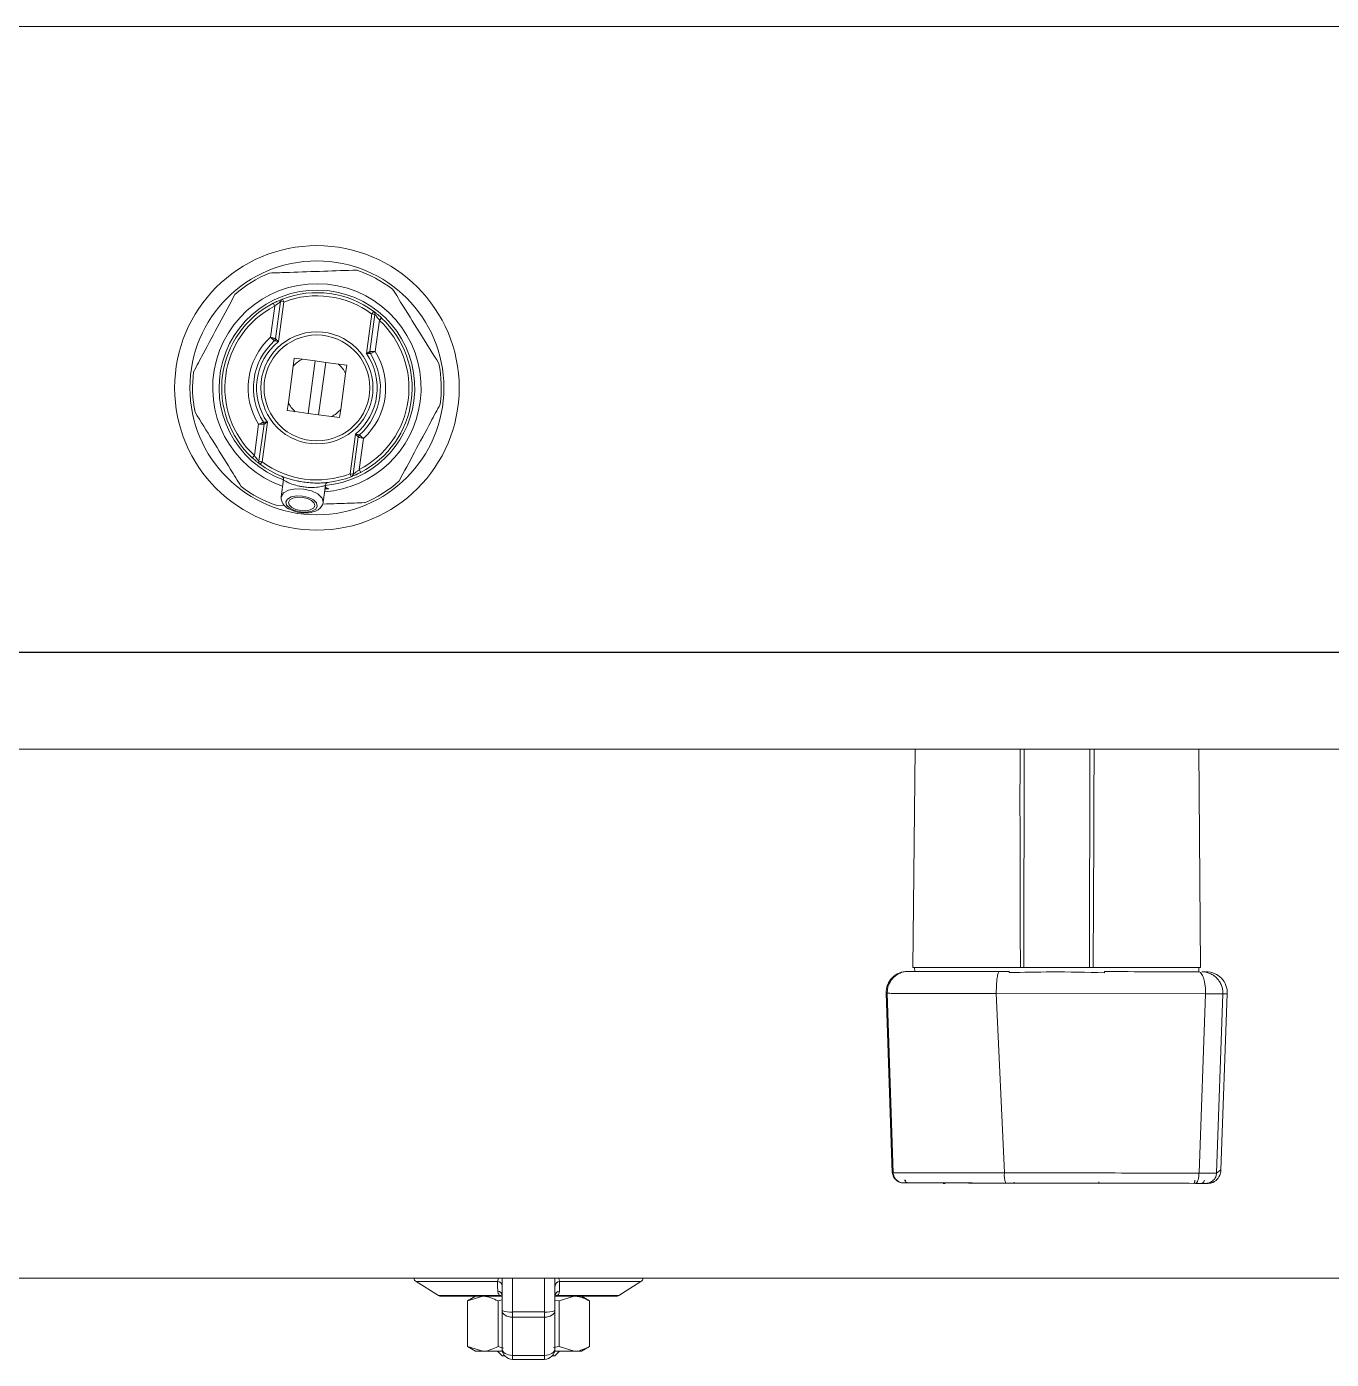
# Model space of a CAD drawing. Header units: millimetres. Extents: x 8699 to 53513, y 60576 to 70289.
# Drawn here: x 9088.3 to 9211.7, y 65835 to 65961 of the extents above; entities that cross this region are included whole.
import ezdxf

# ---------------------------------------------------------------- set-up
doc = ezdxf.new("R2010")
doc.units = ezdxf.units.MM
doc.layers.add('_UT', color=4, linetype='Continuous')

# ---------------------------------------------------------------- blocks, each defined once
blk = doc.blocks.new('R+S 3')
at = {"layer": '_UT', "linetype": 'Continuous', "lineweight": 15}
for p, q in [((65985.51, -164514.38), (65986.29, -164513.93)), ((65986.96, -164513.93), (65986.29, -164513.93)), ((65988.4, -164514.38), (65986.96, -164513.93)), ((65988.83, -164513.93), (65986.96, -164513.93)), ((65988.37, -164513.93), (65988.79, -164513.51)), ((65989.03, -164513.51), (65988.79, -164513.51)), ((65989.79, -164513.54), (65989.79, -164513.17)), ((65989.79, -164513.17), (65992.79, -164513.17)), ((65989.79, -164517.16), (65989.79, -164513.54)), ((65989.79, -164513.54), (65992.79, -164513.54)), ((65992.79, -164513.17), (65992.79, -164513.54)), ((65992.79, -164513.54), (65992.79, -164517.16)), ((65993.79, -164513.51), (65993.54, -164513.51)), ((65995.62, -164513.93), (65993.74, -164513.93)), ((65993.79, -164513.51), (65994.21, -164513.93)), ((65997.06, -164514.38), (65995.62, -164513.93)), ((65996.29, -164513.93), (65995.62, -164513.93)), ((65996.29, -164513.93), (65997.06, -164514.38)), ((65985.51, -164514.38), (65985.51, -164518.69)), ((65988.93, -164514.28), (65988.4, -164514.38)), ((65988.4, -164514.38), (65988.4, -164518.69)), ((65988.79, -164514.17), (65988.79, -164517.79)), ((65994.17, -164514.38), (65993.65, -164514.24)), ((65993.79, -164517.79), (65993.79, -164514.17)), ((65994.17, -164514.38), (65994.17, -164518.69)), ((65997.06, -164514.38), (65997.06, -164518.69)), ((65989.79, -164517.65), (65989.79, -164517.16)), ((65989.79, -164517.16), (65992.79, -164517.16)), ((65989.79, -164517.65), (65992.79, -164517.65)), ((65989.79, -164520.86), (65989.79, -164517.65)), ((65992.79, -164517.16), (65992.79, -164517.65)), ((65992.79, -164517.65), (65992.79, -164520.86)), ((65986.29, -164519.13), (65985.51, -164518.69)), ((65988.4, -164518.69), (65986.96, -164519.13)), ((65988.79, -164518.76), (65988.4, -164518.69)), ((65988.79, -164517.79), (65988.79, -164520.86)), ((65993.79, -164520.86), (65993.79, -164517.79)), ((65994.17, -164518.69), (65993.79, -164518.79)), ((65997.06, -164518.69), (65995.62, -164519.13)), ((65997.06, -164518.69), (65996.29, -164519.13)), ((65980.67, -164520.53), (65982.76, -164519.21)), ((65982.76, -164519.21), (65988.54, -164519.21)), ((65988.74, -164519.13), (65983.03, -164519.13)), ((65993.79, -164519.13), (65993.86, -164519.13)), ((65999.54, -164519.13), (65993.83, -164519.13)), ((65994.03, -164519.21), (65999.81, -164519.21)), ((65999.81, -164519.21), (66001.9, -164520.53)), ((65731.29, -164520.86), (66101.29, -164520.86)), ((65988.36, -164520.53), (65980.67, -164520.53)), ((66001.9, -164520.53), (65994.21, -164520.53)), ((65945.39, -164529.84), (65937.39, -164529.83)), ((65945.39, -164529.84), (65946.13, -164529.84)), ((65946.15, -164529.86), (65946.13, -164529.84)), ((65925.24, -164547.74), (65925.84, -164531.08)), ((65926.26, -164530.78), (65925.67, -164547.74)), ((65925.84, -164531.08), (65926.26, -164530.78)), ((65927.91, -164530.78), (65927.29, -164547.74)), ((65946.31, -164530.8), (65947.08, -164547.77)), ((65957.38, -164547.78), (65956.82, -164530.82)), ((65956.82, -164530.82), (65956.92, -164530.96)), ((65956.92, -164530.81), (65957.49, -164547.78)), ((65925.67, -164547.74), (65925.24, -164547.74)), ((65947.08, -164547.77), (65927.29, -164547.74)), ((65957.49, -164547.78), (65957.38, -164547.78)), ((65927.92, -164570.86), (65927.77, -164550.2)), ((65927.77, -164550.2), (65937.92, -164550.21)), ((65927.92, -164550.2), (65927.93, -164549.81)), ((65936.86, -164549.72), (65936.86, -164549.83)), ((65937.92, -164550.21), (65938.25, -164550.21)), ((65938.22, -164570.86), (65938.25, -164550.21)), ((65938.25, -164550.21), (65944.47, -164550.22)), ((65944.47, -164550.22), (65944.44, -164570.86)), ((65944.47, -164550.22), (65944.8, -164550.22)), ((65944.8, -164550.22), (65954.95, -164550.23)), ((65945.86, -164549.84), (65945.86, -164549.74)), ((65946.79, -164549.84), (65945.86, -164549.84)), ((65954.95, -164550.23), (65954.74, -164570.86)), ((65954.79, -164549.85), (65954.8, -164550.23)), ((65681.29, -164570.86), (66051.29, -164570.86)), ((66010.48, -164595.81), (66010.7, -164594.2)), ((66015.05, -164593.88), (66014.37, -164593.91)), ((66014.66, -164594.72), (66014.45, -164596.34)), ((66007.29, -164597.29), (66007.15, -164597.02)), ((66007.85, -164596.86), (66007.38, -164600.37)), ((66007.64, -164600.63), (66008.15, -164596.9)), ((66007.85, -164596.86), (66008.15, -164596.9)), ((66008.15, -164596.9), (66008.04, -164596.62)), ((66007.29, -164597.29), (66006.89, -164600.23)), ((66016.47, -164598.03), (66015.97, -164601.76)), ((66016.29, -164601.58), (66016.77, -164598.07)), ((66016.65, -164597.79), (66016.47, -164598.03)), ((66016.47, -164598.03), (66016.77, -164598.07)), ((66016.8, -164601.57), (66017.2, -164598.63)), ((66017.2, -164598.63), (66017.4, -164598.41)), ((66008.58, -164606.38), (66009.04, -164602.97)), ((66009.04, -164602.97), (66009.14, -164602.2)), ((66009.14, -164602.2), (66009.92, -164602.3)), ((66009.92, -164602.3), (66011.13, -164602.47)), ((66010.45, -164607.42), (66011.13, -164602.47)), ((66011.13, -164602.47), (66012.12, -164602.6)), ((66012.12, -164602.6), (66011.44, -164607.56)), ((66012.12, -164602.6), (66013.33, -164602.77)), ((66013.33, -164602.77), (66014.1, -164602.87)), ((66014.1, -164602.87), (66013.99, -164603.64)), ((66013.99, -164603.64), (66013.53, -164607.06)), ((66008.47, -164607.15), (66008.58, -164606.38)), ((66009.24, -164607.26), (66008.47, -164607.15)), ((66013.53, -164607.06), (66013.43, -164607.83)), ((66006.28, -164608.45), (66005.8, -164611.96)), ((66006.1, -164612), (66006.61, -164608.27)), ((66010.45, -164607.42), (66009.24, -164607.26)), ((66011.44, -164607.56), (66010.45, -164607.42)), ((66012.66, -164607.72), (66011.44, -164607.56)), ((66013.43, -164607.83), (66012.66, -164607.72)), ((66005.77, -164608.46), (66005.37, -164611.4)), ((66014.93, -164609.4), (66014.42, -164613.13)), ((66014.72, -164613.17), (66015.2, -164609.66)), ((66015.28, -164612.74), (66015.68, -164609.8)), ((66005.37, -164611.4), (66005.17, -164611.62)), ((66006.1, -164612), (66005.8, -164611.96)), ((66005.92, -164612.24), (66006.1, -164612)), ((66014.72, -164613.17), (66014.42, -164613.13)), ((66014.42, -164613.13), (66014.53, -164613.41)), ((66015.28, -164612.74), (66015.42, -164613.01)), ((66051.29, -164639.16), (65681.29, -164639.16))]:
    blk.add_line(p, q, dxfattribs=at)
for points in [[(65988.79, -164514.17), (65988.8, -164514.05), (65988.86, -164513.93), (65988.95, -164513.82), (65989.08, -164513.73), (65989.23, -164513.65), (65989.4, -164513.59), (65989.59, -164513.56), (65989.79, -164513.54)], [(65992.79, -164513.54), (65992.98, -164513.56), (65993.17, -164513.59), (65993.34, -164513.65), (65993.49, -164513.73), (65993.62, -164513.82), (65993.71, -164513.93), (65993.77, -164514.05), (65993.79, -164514.17)], [(65988.79, -164517.79), (65988.8, -164517.66), (65988.86, -164517.55), (65988.95, -164517.44), (65989.08, -164517.34), (65989.23, -164517.26), (65989.4, -164517.21), (65989.59, -164517.17), (65989.79, -164517.16)], [(65992.79, -164517.16), (65992.98, -164517.17), (65993.17, -164517.21), (65993.34, -164517.26), (65993.49, -164517.34), (65993.62, -164517.44), (65993.71, -164517.55), (65993.77, -164517.66), (65993.79, -164517.79)], [(66012.64, -164594.77), (66012.08, -164594.64), (66011.62, -164594.42), (66011.33, -164594.13), (66011.25, -164593.83), (66011.4, -164593.56), (66011.76, -164593.37), (66012.26, -164593.27), (66012.84, -164593.29), (66013.4, -164593.42), (66013.86, -164593.64), (66014.15, -164593.93), (66014.22, -164594.23), (66014.07, -164594.5), (66013.72, -164594.7), (66013.22, -164594.79), (66012.64, -164594.77)], [(66010.7, -164594.2), (66010.8, -164594.6), (66011.19, -164594.98), (66011.8, -164595.28), (66012.55, -164595.45)], [(66012.66, -164594.65), (66013.14, -164594.67), (66013.56, -164594.58), (66013.85, -164594.42), (66013.98, -164594.19), (66013.91, -164593.95), (66013.67, -164593.71), (66013.29, -164593.52), (66012.82, -164593.41), (66012.34, -164593.4), (66011.92, -164593.48), (66011.62, -164593.64), (66011.5, -164593.87), (66011.56, -164594.12), (66011.8, -164594.35), (66012.19, -164594.54), (66012.66, -164594.65)], [(66012.55, -164595.45), (66013.32, -164595.48), (66013.99, -164595.35), (66014.46, -164595.08), (66014.66, -164594.72)]]:
    blk.add_lwpolyline(points, dxfattribs=at)
for radius in [13.45, 12, 5.3, 5]:
    blk.add_circle((66011.29, -164605.01), radius, dxfattribs=at)
for centre, radius, start, end in [((65989.79, -164514.17), 1, 90, 180), ((65992.79, -164514.17), 1, 0, 90), ((65989.54, -164519.57), 1.94, 82.7219, 112.9439), ((65993.03, -164519.57), 1.94, 67.0561, 97.2781), ((65983.03, -164519.63), 0.5, 90, 122.1523), ((65988.33, -164520.07), 0.456, 273.511, 356.0405), ((65988.33, -164519.16), 0.455, 274.8241, 356.2668), ((65988.59, -164518.86), 0.354, 261.8218, 304.0229), ((65993.98, -164518.86), 0.349, 235.6629, 278.4924), ((65994.24, -164519.16), 0.455, 183.7332, 265.1759), ((65994.24, -164520.07), 0.456, 183.9595, 266.489), ((65999.54, -164519.63), 0.5, 57.8477, 90), ((65980.94, -164520.95), 0.5, 122.1523, 170.0626), ((66001.64, -164520.95), 0.5, 9.9374, 57.8477), ((65944.28, -164530.57), 2.04, 353.415, 20.9482), ((65927.24, -164547.81), 2, 177.9225, 269.9225), ((65955.49, -164547.85), 2, 269.9225, 1.9225), ((66011.29, -164605.01), 11.75, 112.4673, 131.3034), ((66011.29, -164605.01), 11.75, 52.4673, 71.3034), ((66011.29, -164605.01), 9.85, 172.4673, 70.7578), ((66011.29, -164605.01), 9.85, 94.1769, 172.4673), ((66011.29, -164605.01), 9.25, 94.9542, 172.4673), ((66011.29, -164605.01), 9.25, 172.4673, 69.9804), ((66011.29, -164605.01), 9, 117.3519, 227.1929), ((66008.15, -164596.9), 0.3, 111.1381, 172.2724), ((66011.29, -164605.01), 9, 53.4067, 111.1381), ((66011.29, -164605.01), 8.7, 53.4067, 111.1381), ((66011.29, -164605.01), 8.7, 117.3519, 227.1929), ((66016.47, -164598.03), 0.3, 352.2724, 53.4067), ((66011.29, -164605.01), 8.7, 297.3519, 47.1929), ((66011.29, -164605.01), 9, 297.3519, 47.1929), ((66011.29, -164605.01), 6.5, 132.5573, 211.9875), ((66011.29, -164605.01), 6, 131.9048, 212.64), ((66011.29, -164605.01), 5.7, 129.7355, 214.8093), ((66007.08, -164600.32), 0.3, 311.9048, 352.2724), ((66011.29, -164605.01), 5.7, 309.7355, 34.8093), ((66011.29, -164605.01), 6, 311.9048, 32.64), ((66011.29, -164605.01), 6.5, 312.5573, 31.9875), ((66016.59, -164601.62), 0.3, 172.2724, 212.64), ((66011.29, -164605.01), 3.04, 116.8278, 137.717), ((66011.29, -164605.01), 3.04, 26.8278, 47.717), ((66011.29, -164605.01), 11.75, 352.4673, 11.3034), ((66011.29, -164605.01), 11.75, 172.4673, 191.3034), ((66011.29, -164605.01), 3.04, 206.8278, 227.717), ((66011.29, -164605.01), 3.04, 296.8278, 317.717), ((66005.98, -164608.41), 0.3, 352.2724, 32.64), ((66015.49, -164609.7), 0.3, 131.9048, 172.2724), ((66006.1, -164612), 0.3, 172.2724, 233.4067), ((66011.29, -164605.01), 8.7, 233.4067, 291.1381), ((66011.29, -164605.01), 9, 233.4067, 291.1381), ((66014.42, -164613.13), 0.3, 291.1381, 352.2724), ((66011.29, -164605.01), 11.75, 232.4673, 251.3034), ((66011.29, -164605.01), 11.75, 292.4673, 311.3034)]:
    blk.add_arc(centre, radius, start, end, dxfattribs=at)
for points, knots in [([(65986.96, -164513.93), (65986.92, -164513.93), (65986.43, -164513.94), (65985.96, -164514.17), (65985.51, -164514.38)], [0, 0, 0, 0, 0.0702006, 1, 1, 1, 1]), ([(65995.62, -164513.93), (65995.58, -164513.93), (65995.09, -164513.94), (65994.62, -164514.17), (65994.17, -164514.38)], [0, 0, 0, 0, 0.070201, 1, 1, 1, 1]), ([(65986.96, -164519.13), (65986.92, -164519.13), (65986.43, -164519.13), (65985.96, -164518.9), (65985.51, -164518.69)], [0, 0, 0, 0, 0.070201, 1, 1, 1, 1]), ([(65995.62, -164519.13), (65995.58, -164519.13), (65995.09, -164519.13), (65994.62, -164518.9), (65994.17, -164518.69)], [0, 0, 0, 0, 0.0702006, 1, 1, 1, 1]), ([(65988.37, -164519.61), (65988.37, -164519.78), (65988.36, -164520.09), (65988.36, -164520.39), (65988.36, -164520.53)], [0, 0, 0, 0, 0.564193, 1, 1, 1, 1]), ([(65988.54, -164519.21), (65988.51, -164519.24), (65988.42, -164519.36), (65988.38, -164519.5), (65988.37, -164519.6), (65988.37, -164519.61)], [0, 0, 0, 0, 0.217837, 0.891496, 1, 1, 1, 1]), ([(65988.74, -164519.13), (65988.71, -164519.14), (65988.64, -164519.14), (65988.58, -164519.18), (65988.54, -164519.21)], [0, 0, 0, 0, 0.393859, 1, 1, 1, 1]), ([(65988.74, -164519.13), (65988.75, -164519.13), (65988.77, -164519.13), (65988.78, -164519.13), (65988.79, -164519.13)], [0, 0, 0, 0, 0.471627, 1, 1, 1, 1]), ([(65994.03, -164519.21), (65994.01, -164519.19), (65993.95, -164519.15), (65993.87, -164519.14), (65993.83, -164519.13)], [0, 0, 0, 0, 0.383613, 1, 1, 1, 1]), ([(65994.2, -164519.61), (65994.19, -164519.51), (65994.16, -164519.38), (65994.06, -164519.25), (65994.03, -164519.21)], [0, 0, 0, 0, 0.735127, 1, 1, 1, 1]), ([(65994.21, -164520.53), (65994.21, -164520.35), (65994.21, -164520.05), (65994.2, -164519.75), (65994.2, -164519.61)], [0, 0, 0, 0, 0.564192, 1, 1, 1, 1]), ([(65988.36, -164520.53), (65988.37, -164520.56), (65988.39, -164520.63), (65988.41, -164520.76), (65988.41, -164520.84), (65988.41, -164520.86)], [0, 0, 0, 0, 0.440662, 0.824995, 1, 1, 1, 1]), ([(65994.16, -164520.86), (65994.16, -164520.84), (65994.16, -164520.75), (65994.18, -164520.63), (65994.2, -164520.56), (65994.21, -164520.53)], [0, 0, 0, 0, 0.183097, 0.585129, 1, 1, 1, 1]), ([(65925.84, -164531.09), (65925.87, -164530.87), (65925.9, -164530.58), (65926.17, -164530.19), (65926.35, -164530.04), (65926.43, -164529.99), (65926.46, -164529.97), (65926.5, -164529.95), (65926.54, -164529.93), (65926.61, -164529.9), (65926.7, -164529.86), (65926.86, -164529.82), (65926.97, -164529.82), (65927.06, -164529.81)], [0, 0, 0, 0, 0.5386324, 0.7259938, 0.8478809, 0.8643459, 0.8784498, 0.8848402, 0.8911986, 0.9050438, 0.9220948, 0.9433908, 1, 1, 1, 1]), ([(65927.26, -164529.81), (65927.13, -164529.83), (65926.88, -164529.85), (65926.55, -164530.08), (65926.31, -164530.4), (65926.27, -164530.65), (65926.26, -164530.78)], [0, 0, 0, 0, 0.240554, 0.5, 0.759446, 1, 1, 1, 1]), ([(65927.05, -164529.81), (65927.04, -164529.81), (65927, -164529.81), (65927.13, -164529.81), (65927.26, -164529.81)], [0, 0, 0, 0, 0.0426637, 1, 1, 1, 1]), ([(65927.26, -164529.81), (65927.28, -164529.81), (65927.33, -164529.81), (65927.62, -164529.81), (65927.95, -164529.81), (65928.18, -164529.81), (65928.25, -164529.81)], [0, 0, 0, 0, 0.289833, 0.576782, 0.870239, 1, 1, 1, 1]), ([(65927.41, -164530.11), (65927.41, -164530.07), (65927.42, -164530), (65927.49, -164529.9), (65927.59, -164529.83), (65927.67, -164529.82), (65927.71, -164529.81)], [0, 0, 0, 0, 0.25, 0.5, 0.75, 1, 1, 1, 1]), ([(65927.91, -164530.78), (65927.92, -164530.66), (65927.93, -164530.4), (65928.01, -164530.08), (65928.12, -164529.85), (65928.21, -164529.83), (65928.25, -164529.81)], [0, 0, 0, 0, 0.240554, 0.5, 0.759446, 1, 1, 1, 1]), ([(65928.25, -164529.81), (65929.87, -164529.82), (65933.12, -164529.82), (65937.82, -164529.83), (65942.2, -164529.83), (65944.86, -164529.84), (65946.19, -164529.84)], [0, 0, 0, 0, 0.2799131, 0.5601161, 0.7798991, 1, 1, 1, 1]), ([(65928.3, -164530.11), (65928.3, -164530.07), (65928.3, -164530), (65928.33, -164529.9), (65928.36, -164529.83), (65928.39, -164529.82), (65928.4, -164529.81)], [0, 0, 0, 0, 0.25, 0.5, 0.75, 1, 1, 1, 1]), ([(65928.4, -164529.81), (65929.87, -164529.82), (65932.8, -164529.82), (65935.86, -164529.82), (65937.39, -164529.83)], [0, 0, 0, 0, 0.499949, 1, 1, 1, 1]), ([(65937.39, -164529.96), (65937.39, -164529.95), (65937.39, -164529.93), (65937.39, -164529.89), (65937.39, -164529.85), (65937.39, -164529.83), (65937.39, -164529.83), (65937.39, -164529.83)], [0, 0, 0, 0, 0.067549, 0.2376916, 0.5815672, 0.7538285, 1, 1, 1, 1]), ([(65945.39, -164529.84), (65945.39, -164529.84), (65945.39, -164529.85), (65945.39, -164529.89), (65945.39, -164529.92), (65945.39, -164529.93)], [0, 0, 0, 0, 0.419493, 0.839057, 1, 1, 1, 1]), ([(65946.13, -164529.84), (65947.36, -164529.84), (65949.81, -164529.84), (65952.79, -164529.85), (65954.89, -164529.85), (65955.21, -164529.85), (65955.38, -164529.85)], [0, 0, 0, 0, 0.250252, 0.500203, 0.750101, 1, 1, 1, 1]), ([(65946.19, -164529.84), (65947.14, -164529.84), (65949.05, -164529.84), (65951.6, -164529.85), (65953.79, -164529.85), (65955.42, -164529.85), (65955.69, -164529.85), (65955.83, -164529.85)], [0, 0, 0, 0, 0.186586, 0.373624, 0.560618, 0.780417, 1, 1, 1, 1]), ([(65952.02, -164529.8), (65952, -164529.8), (65951.97, -164529.8), (65951.93, -164529.8), (65951.91, -164529.8), (65951.91, -164529.8)], [0, 0, 0, 0, 0.4948347, 0.7467934, 1, 1, 1, 1]), ([(65952.1, -164529.8), (65952.09, -164529.8), (65952.08, -164529.8), (65952.05, -164529.8), (65952.03, -164529.8), (65952.02, -164529.8)], [0, 0, 0, 0, 0.307866, 0.562519, 1, 1, 1, 1]), ([(65955.68, -164530.15), (65955.67, -164530.11), (65955.66, -164530.03), (65955.59, -164529.93), (65955.49, -164529.86), (65955.42, -164529.86), (65955.38, -164529.85)], [0, 0, 0, 0, 0.25, 0.5, 0.75, 1, 1, 1, 1]), ([(65955.41, -164529.85), (65955.45, -164529.86), (65955.53, -164529.86), (65955.63, -164529.93), (65955.7, -164530.03), (65955.71, -164530.11), (65955.71, -164530.15)], [0, 0, 0, 0, 0.2499048, 0.4998869, 0.7499279, 1, 1, 1, 1]), ([(65955.83, -164529.85), (65955.96, -164529.86), (65956.23, -164529.89), (65956.6, -164530.14), (65956.87, -164530.52), (65956.9, -164530.81), (65956.92, -164530.95)], [0, 0, 0, 0, 0.239646, 0.49158, 0.748102, 1, 1, 1, 1]), ([(65956.82, -164530.82), (65956.81, -164530.7), (65956.77, -164530.44), (65956.54, -164530.12), (65956.2, -164529.89), (65955.95, -164529.86), (65955.83, -164529.85)], [0, 0, 0, 0, 0.240554, 0.5, 0.759446, 1, 1, 1, 1]), ([(65926.26, -164530.78), (65926.29, -164530.77), (65926.36, -164530.77), (65926.73, -164530.77), (65927.24, -164530.77), (65927.69, -164530.78), (65927.91, -164530.78)], [0, 0, 0, 0, 0.2507077, 0.5007701, 0.7505071, 1, 1, 1, 1]), ([(65946.31, -164530.8), (65947.01, -164530.8), (65948.41, -164530.8), (65950.39, -164530.8), (65952.19, -164530.8), (65953.76, -164530.8), (65955.05, -164530.8), (65956.02, -164530.81), (65956.66, -164530.81), (65956.77, -164530.82), (65956.82, -164530.82)], [0, 0, 0, 0, 0.125451, 0.250079, 0.375384, 0.500064, 0.6253, 0.750072, 0.875112, 1, 1, 1, 1]), ([(65927.29, -164547.74), (65927.08, -164547.74), (65926.64, -164547.73), (65926.13, -164547.73), (65925.77, -164547.73), (65925.7, -164547.74), (65925.67, -164547.74)], [0, 0, 0, 0, 0.249501, 0.499272, 0.749187, 1, 1, 1, 1]), ([(65957.38, -164547.78), (65957.32, -164547.78), (65957.21, -164547.77), (65956.58, -164547.77), (65955.64, -164547.76), (65954.38, -164547.76), (65952.84, -164547.76), (65951.08, -164547.76), (65949.14, -164547.76), (65947.77, -164547.77), (65947.08, -164547.77)], [0, 0, 0, 0, 0.12493, 0.249983, 0.374805, 0.499964, 0.624692, 0.749932, 0.874575, 1, 1, 1, 1]), ([(65927.31, -164549.81), (65927.28, -164549.81), (65927.22, -164549.81), (65927.26, -164549.81), (65927.28, -164549.81)], [0, 0, 0, 0, 0.466215, 1, 1, 1, 1]), ([(65945.86, -164549.74), (65944.53, -164549.76), (65941.53, -164549.83), (65938.53, -164549.76), (65936.86, -164549.72)], [0, 0, 0, 0, 0.444497, 1, 1, 1, 1]), ([(65937.92, -164550.21), (65937.92, -164550.54), (65937.91, -164552.21), (65937.87, -164559.09), (65937.85, -164565.65), (65937.83, -164570.86)], [0, 0, 0, 0, 0.048413, 0.242063, 1, 1, 1, 1]), ([(65944.83, -164570.86), (65944.83, -164570.59), (65944.84, -164564.97), (65944.83, -164558.09), (65944.8, -164551.49), (65944.8, -164550.22)], [0, 0, 0, 0, 0.040392, 0.815349, 1, 1, 1, 1]), ([(65955.38, -164549.85), (65955.22, -164549.85), (65954.92, -164549.85), (65952.97, -164549.85), (65950.21, -164549.84), (65947.93, -164549.84), (65946.79, -164549.84)], [0, 0, 0, 0, 0.249993, 0.499965, 0.749923, 1, 1, 1, 1]), ([(66010.71, -164594.22), (66010.71, -164594.19), (66010.7, -164594.03), (66010.87, -164593.75), (66011.19, -164593.45), (66011.69, -164593.24), (66012.36, -164593.17), (66012.91, -164593.19), (66013.14, -164593.27), (66013.14, -164593.27)], [0, 0, 0, 0, 0.029105, 0.18721, 0.342203, 0.533986, 0.76583, 0.997265, 1, 1, 1, 1]), ([(66013.14, -164593.27), (66013.38, -164593.34), (66013.86, -164593.48), (66014.36, -164593.84), (66014.65, -164594.27), (66014.66, -164594.57), (66014.66, -164594.71)], [0, 0, 0, 0, 0.28063, 0.581617, 0.807942, 1, 1, 1, 1]), ([(66010.63, -164594.03), (66009.98, -164594.05), (66008.69, -164594.09), (66007.43, -164594.13), (66006.8, -164594.16)], [0, 0, 0, 0, 0.5027454, 1, 1, 1, 1]), ([(66010.48, -164595.81), (66010.48, -164595.79), (66010.49, -164595.73), (66010.46, -164595.64), (66010.41, -164595.57), (66010.35, -164595.52), (66010.29, -164595.5), (66010.24, -164595.48), (66010.2, -164595.48), (66010.18, -164595.48), (66010.17, -164595.48), (66010.16, -164595.48), (66010.16, -164595.48), (66010.16, -164595.48), (66010.15, -164595.48), (66010.16, -164595.48), (66010.2, -164595.48), (66010.3, -164595.46), (66010.51, -164595.45), (66010.53, -164595.45)], [0, 0, 0, 0, 0.033217, 0.091945, 0.137741, 0.175845, 0.208003, 0.234347, 0.254539, 0.267953, 0.272404, 0.275307, 0.27835, 0.283172, 0.293602, 0.327122, 0.497663, 0.941192, 1, 1, 1, 1]), ([(66013.17, -164596.22), (66013.06, -164596.19), (66012.77, -164596.13), (66012.22, -164596.06), (66011.62, -164596.01), (66011.05, -164596.01), (66010.56, -164596.04), (66010.3, -164596.07), (66010.23, -164596.08), (66010.22, -164596.08), (66010.23, -164596.08), (66010.23, -164596.08), (66010.24, -164596.07), (66010.27, -164596.07), (66010.32, -164596.05), (66010.38, -164596.01), (66010.44, -164595.95), (66010.48, -164595.88), (66010.48, -164595.83), (66010.48, -164595.81)], [0, 0, 0, 0, 0.074633, 0.191844, 0.313991, 0.44627, 0.608934, 0.794386, 0.894392, 0.918119, 0.922065, 0.923382, 0.924847, 0.928582, 0.938009, 0.955349, 0.971976, 0.99146, 1, 1, 1, 1]), ([(66014.44, -164596.34), (66014.45, -164596.34), (66014.5, -164596.34), (66014.34, -164596.23), (66014.03, -164596.06), (66013.57, -164595.88), (66013.08, -164595.74), (66012.58, -164595.65), (66012.24, -164595.61), (66011.87, -164595.59), (66011.37, -164595.6), (66010.85, -164595.68), (66010.52, -164595.77), (66010.51, -164595.8), (66010.51, -164595.82)], [0, 0, 0, 0, 0.004763, 0.136818, 0.248219, 0.341226, 0.43328, 0.488614, 0.55717, 0.571024, 0.653863, 0.788773, 0.917654, 1, 1, 1, 1]), ([(66022.81, -164602.71), (66022.26, -164601.83), (66021.15, -164600.04), (66019.67, -164597.67), (66018.78, -164596.23), (66018.44, -164595.7)], [0, 0, 0, 0, 0.379657, 0.768798, 1, 1, 1, 1]), ([(66003.53, -164596.19), (66003.04, -164597.1), (66002.05, -164598.96), (66000.73, -164601.42), (65999.93, -164602.92), (65999.64, -164603.47)], [0, 0, 0, 0, 0.379659, 0.768802, 1, 1, 1, 1]), ([(66008.04, -164596.62), (66008.03, -164596.62), (66008.02, -164596.63), (66007.89, -164596.68), (66007.71, -164596.75), (66007.45, -164596.87), (66007.26, -164596.97), (66007.15, -164597.02)], [0, 0, 0, 0, 0.174149, 0.349276, 0.533623, 0.74124, 1, 1, 1, 1]), ([(66007.29, -164597.29), (66007.36, -164597.23), (66007.48, -164597.13), (66007.64, -164597.01), (66007.76, -164596.92), (66007.84, -164596.87), (66007.85, -164596.86), (66007.85, -164596.86)], [0, 0, 0, 0, 0.27772, 0.492341, 0.674598, 0.840224, 1, 1, 1, 1]), ([(66014.45, -164596.34), (66014.45, -164596.36), (66014.44, -164596.4), (66014.46, -164596.47), (66014.49, -164596.54), (66014.52, -164596.58), (66014.56, -164596.62), (66014.59, -164596.64), (66014.61, -164596.65), (66014.62, -164596.65), (66014.62, -164596.66), (66014.63, -164596.66), (66014.63, -164596.66)], [0, 0, 0, 0, 0.116632, 0.336625, 0.520805, 0.675911, 0.80219, 0.897816, 0.960044, 0.979465, 0.992005, 1, 1, 1, 1]), ([(66017.4, -164598.41), (66017.3, -164598.32), (66017.11, -164598.15), (66016.87, -164597.95), (66016.71, -164597.83), (66016.65, -164597.79), (66016.65, -164597.79), (66016.65, -164597.79)], [0, 0, 0, 0, 0.301359, 0.527774, 0.752705, 0.946353, 1, 1, 1, 1]), ([(66016.77, -164598.07), (66016.77, -164598.07), (66016.77, -164598.07), (66016.79, -164598.09), (66016.83, -164598.14), (66016.86, -164598.18), (66016.93, -164598.27), (66017.04, -164598.4), (66017.14, -164598.55), (66017.2, -164598.63)], [0, 0, 0, 0, 0.048975, 0.208648, 0.228304, 0.414027, 0.446447, 0.67774, 1, 1, 1, 1]), ([(66007.38, -164600.37), (66007.37, -164600.36), (66007.36, -164600.36), (66007.31, -164600.35), (66007.21, -164600.32), (66007.07, -164600.28), (66006.95, -164600.24), (66006.89, -164600.23), (66006.89, -164600.23)], [0, 0, 0, 0, 0.167555, 0.370989, 0.533148, 0.762653, 0.993632, 1, 1, 1, 1]), ([(66006.89, -164600.23), (66006.89, -164600.23), (66006.94, -164600.27), (66007.03, -164600.34), (66007.14, -164600.44), (66007.22, -164600.5), (66007.27, -164600.54), (66007.28, -164600.55), (66007.28, -164600.55)], [0, 0, 0, 0, 0.006369, 0.237356, 0.466826, 0.628968, 0.832413, 1, 1, 1, 1]), ([(66007.28, -164600.55), (66007.28, -164600.55), (66007.28, -164600.55), (66007.3, -164600.55), (66007.34, -164600.56), (66007.42, -164600.58), (66007.51, -164600.6), (66007.59, -164600.62), (66007.64, -164600.63), (66007.64, -164600.63)], [0, 0, 0, 0, 0.016934, 0.203712, 0.396943, 0.499968, 0.741982, 0.984783, 1, 1, 1, 1]), ([(66007.64, -164600.63), (66007.64, -164600.63), (66007.61, -164600.6), (66007.55, -164600.53), (66007.48, -164600.47), (66007.43, -164600.41), (66007.39, -164600.38), (66007.38, -164600.37), (66007.38, -164600.37), (66007.38, -164600.37)], [0, 0, 0, 0, 0.015146, 0.257707, 0.500432, 0.603746, 0.79704, 0.983142, 1, 1, 1, 1]), ([(66016.29, -164601.58), (66016.29, -164601.58), (66016.29, -164601.58), (66016.28, -164601.58), (66016.23, -164601.61), (66016.17, -164601.64), (66016.08, -164601.69), (66016.01, -164601.74), (66015.97, -164601.76), (66015.97, -164601.76)], [0, 0, 0, 0, 0.016858, 0.20296, 0.396254, 0.499568, 0.742293, 0.984854, 1, 1, 1, 1]), ([(66015.97, -164601.76), (66015.97, -164601.76), (66016.01, -164601.76), (66016.1, -164601.77), (66016.2, -164601.77), (66016.27, -164601.77), (66016.32, -164601.78), (66016.34, -164601.78), (66016.34, -164601.78), (66016.34, -164601.78)], [0, 0, 0, 0, 0.015217, 0.258018, 0.500032, 0.603057, 0.796288, 0.983066, 1, 1, 1, 1]), ([(66016.8, -164601.57), (66016.8, -164601.57), (66016.73, -164601.57), (66016.61, -164601.57), (66016.47, -164601.57), (66016.37, -164601.57), (66016.3, -164601.58), (66016.3, -164601.58), (66016.29, -164601.58)], [0, 0, 0, 0, 0.006368, 0.237347, 0.466852, 0.629011, 0.832445, 1, 1, 1, 1]), ([(66016.34, -164601.78), (66016.34, -164601.78), (66016.35, -164601.77), (66016.4, -164601.75), (66016.5, -164601.7), (66016.63, -164601.65), (66016.74, -164601.6), (66016.8, -164601.57), (66016.8, -164601.57)], [0, 0, 0, 0, 0.167587, 0.371032, 0.533174, 0.762644, 0.993631, 1, 1, 1, 1]), ([(66019.04, -164613.84), (66019.53, -164612.92), (66020.52, -164611.07), (66021.84, -164608.6), (66022.64, -164607.11), (66022.93, -164606.55)], [0, 0, 0, 0, 0.379659, 0.768802, 1, 1, 1, 1]), ([(65999.76, -164607.32), (66000.31, -164608.2), (66001.43, -164609.99), (66002.9, -164612.36), (66003.79, -164613.8), (66004.13, -164614.33)], [0, 0, 0, 0, 0.379657, 0.768798, 1, 1, 1, 1]), ([(66006.23, -164608.25), (66006.23, -164608.25), (66006.22, -164608.25), (66006.17, -164608.28), (66006.07, -164608.32), (66005.94, -164608.38), (66005.83, -164608.43), (66005.77, -164608.46), (66005.77, -164608.46)], [0, 0, 0, 0, 0.167587, 0.371032, 0.533174, 0.762644, 0.993631, 1, 1, 1, 1]), ([(66005.77, -164608.46), (66005.77, -164608.46), (66005.84, -164608.46), (66005.96, -164608.46), (66006.1, -164608.45), (66006.21, -164608.45), (66006.27, -164608.45), (66006.27, -164608.45), (66006.28, -164608.45)], [0, 0, 0, 0, 0.006368, 0.237347, 0.466852, 0.629011, 0.832445, 1, 1, 1, 1]), ([(66006.61, -164608.27), (66006.6, -164608.27), (66006.56, -164608.27), (66006.47, -164608.26), (66006.37, -164608.26), (66006.3, -164608.25), (66006.25, -164608.25), (66006.23, -164608.25), (66006.23, -164608.25), (66006.23, -164608.25)], [0, 0, 0, 0, 0.015217, 0.258018, 0.500032, 0.603057, 0.796288, 0.983066, 1, 1, 1, 1]), ([(66006.28, -164608.45), (66006.28, -164608.45), (66006.28, -164608.45), (66006.29, -164608.44), (66006.34, -164608.42), (66006.4, -164608.38), (66006.49, -164608.34), (66006.56, -164608.29), (66006.6, -164608.27), (66006.61, -164608.27)], [0, 0, 0, 0, 0.016858, 0.20296, 0.396254, 0.499568, 0.742293, 0.984854, 1, 1, 1, 1]), ([(66015.29, -164609.48), (66015.29, -164609.48), (66015.29, -164609.48), (66015.28, -164609.48), (66015.23, -164609.46), (66015.16, -164609.45), (66015.06, -164609.43), (66014.98, -164609.41), (66014.93, -164609.4), (66014.93, -164609.4)], [0, 0, 0, 0, 0.016934, 0.203712, 0.396943, 0.499968, 0.741982, 0.984783, 1, 1, 1, 1]), ([(66014.93, -164609.4), (66014.93, -164609.4), (66014.96, -164609.43), (66015.03, -164609.49), (66015.09, -164609.56), (66015.15, -164609.61), (66015.18, -164609.65), (66015.2, -164609.66), (66015.2, -164609.66), (66015.2, -164609.66)], [0, 0, 0, 0, 0.015146, 0.257707, 0.500432, 0.603746, 0.79704, 0.983142, 1, 1, 1, 1]), ([(66015.2, -164609.66), (66015.2, -164609.66), (66015.21, -164609.67), (66015.27, -164609.68), (66015.36, -164609.71), (66015.5, -164609.75), (66015.62, -164609.78), (66015.68, -164609.8), (66015.68, -164609.8)], [0, 0, 0, 0, 0.167555, 0.370989, 0.533148, 0.762653, 0.993632, 1, 1, 1, 1]), ([(66015.68, -164609.8), (66015.68, -164609.8), (66015.63, -164609.76), (66015.54, -164609.68), (66015.43, -164609.59), (66015.35, -164609.53), (66015.3, -164609.49), (66015.3, -164609.48), (66015.29, -164609.48)], [0, 0, 0, 0, 0.006369, 0.237356, 0.466826, 0.628968, 0.832413, 1, 1, 1, 1]), ([(66005.17, -164611.62), (66005.27, -164611.71), (66005.46, -164611.88), (66005.7, -164612.07), (66005.86, -164612.19), (66005.92, -164612.24), (66005.92, -164612.24), (66005.92, -164612.24)], [0, 0, 0, 0, 0.3013586, 0.527774, 0.7527046, 0.9463532, 1, 1, 1, 1]), ([(66005.8, -164611.96), (66005.8, -164611.96), (66005.8, -164611.96), (66005.78, -164611.94), (66005.75, -164611.89), (66005.71, -164611.85), (66005.64, -164611.76), (66005.53, -164611.63), (66005.43, -164611.48), (66005.37, -164611.4)], [0, 0, 0, 0, 0.048975, 0.208648, 0.228304, 0.414027, 0.446447, 0.67774, 1, 1, 1, 1]), ([(66014.53, -164613.41), (66014.54, -164613.41), (66014.56, -164613.4), (66014.68, -164613.35), (66014.86, -164613.27), (66015.12, -164613.16), (66015.31, -164613.06), (66015.42, -164613.01)], [0, 0, 0, 0, 0.174149, 0.349276, 0.533623, 0.74124, 1, 1, 1, 1]), ([(66015.28, -164612.74), (66015.21, -164612.8), (66015.09, -164612.9), (66014.93, -164613.02), (66014.82, -164613.1), (66014.74, -164613.16), (66014.73, -164613.17), (66014.72, -164613.17)], [0, 0, 0, 0, 0.27772, 0.492341, 0.674598, 0.840224, 1, 1, 1, 1]), ([(66007.52, -164616.14), (66008.56, -164616.11), (66010.66, -164616.04), (66013.45, -164615.95), (66015.15, -164615.89), (66015.78, -164615.87)], [0, 0, 0, 0, 0.379659, 0.768803, 1, 1, 1, 1])]:
    blk.add_open_spline(points, degree=3, knots=knots, dxfattribs=at)
for points in [[(65927.91, -164530.78), (65929.39, -164530.78), (65932.36, -164530.78), (65936.98, -164530.79), (65941.66, -164530.8), (65944.76, -164530.8), (65946.31, -164530.8)], [(65925.67, -164547.74), (65925.67, -164547.87), (65925.67, -164548.14), (65925.78, -164548.53), (65925.96, -164548.89), (65926.21, -164549.21), (65926.52, -164549.47), (65926.87, -164549.66), (65927.26, -164549.79), (65927.52, -164549.81), (65927.66, -164549.81)], [(65927.29, -164547.74), (65927.29, -164547.88), (65927.3, -164548.15), (65927.33, -164548.53), (65927.4, -164548.89), (65927.48, -164549.21), (65927.59, -164549.47), (65927.71, -164549.67), (65927.84, -164549.79), (65927.94, -164549.81), (65927.98, -164549.81)], [(65947.08, -164547.77), (65947.08, -164547.9), (65947.07, -164548.17), (65947.06, -164548.56), (65947.03, -164548.92), (65947, -164549.24), (65946.95, -164549.5), (65946.9, -164549.69), (65946.85, -164549.82), (65946.81, -164549.83), (65946.79, -164549.84)], [(65955.38, -164549.85), (65955.51, -164549.84), (65955.78, -164549.83), (65956.16, -164549.7), (65956.52, -164549.51), (65956.83, -164549.25), (65957.08, -164548.93), (65957.26, -164548.57), (65957.37, -164548.19), (65957.37, -164547.92), (65957.38, -164547.78)], [(65936.86, -164549.83), (65935.35, -164549.82), (65932.33, -164549.82), (65929.43, -164549.82), (65927.98, -164549.81)]]:
    blk.add_open_spline(points, degree=3, dxfattribs=at)

msp = doc.modelspace()

# ---------------------------------------------------------------- linework, layer by layer
at = {"layer": '_UT', "ltscale": 50}
msp.add_line((8941.78, 65901.81), (9641.78, 65901.81), dxfattribs=at)

# ---------------------------------------------------------------- block references
at = {"layer": '_UT', "rotation": 180}
msp.add_blockref('R+S 3', (75127.07, -98678.2), dxfattribs=at)

doc.saveas('drawing.dxf')
